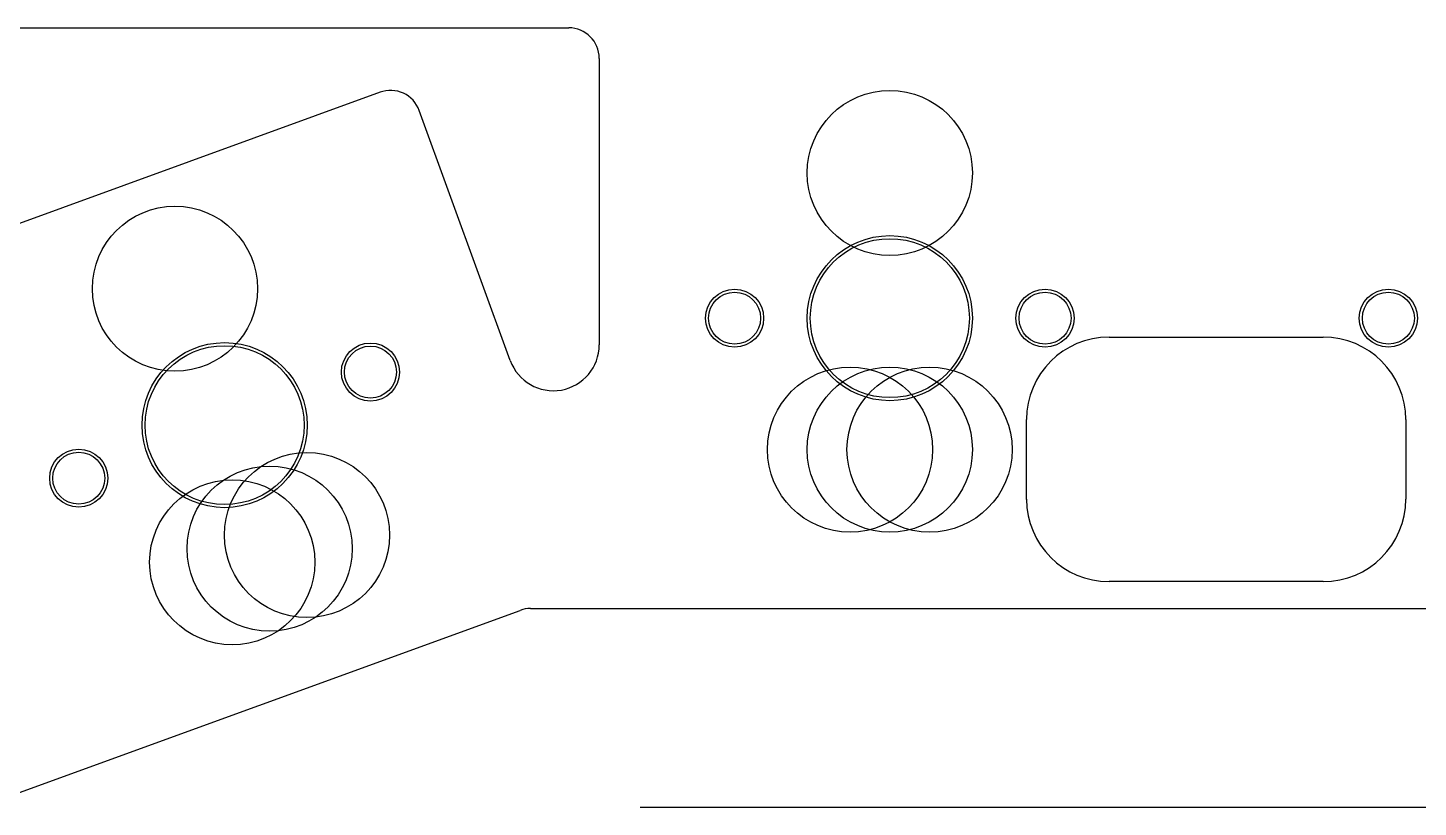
# Model space of a CAD drawing. Extents: x -14 to 315, y -179 to 16.
# Drawn here: x 191.32 to 236.78, y -92 to -66.5 of the extents above; entities that cross this region are included whole.
import ezdxf

# ---------------------------------------------------------------- set-up
doc = ezdxf.new("R2010")
doc.units = 0
doc.layers.add('BLACK', color=7, linetype='CONTINUOUS')

msp = doc.modelspace()

# ---------------------------------------------------------------- linework, layer by layer
at = {"layer": 'BLACK', "linetype": 'CONTINUOUS'}
for p, q in [((156.75, -66.5), (209, -66.5)), ((210, -67.5), (210, -76.873705)), ((202.831208, -68.60819), (154.487401, -86.203938)), ((207.09052, -77.386726), (204.112914, -69.205839)), ((226.67, -76.62), (233.669988, -76.62)), ((223.97, -81.931372), (223.97, -79.32)), ((236.37, -79.32), (236.37, -81.92)), ((233.67, -84.62), (226.67, -84.62)), ((157.182952, -103.842835), (207.413788, -85.560263)), ((207.755814, -85.5), (251.75, -85.5)), ((211.333601, -92), (252.75, -92))]:
    msp.add_line(p, q, dxfattribs=at)
at = {"layer": 'BLACK'}
for centre, radius in [((219.5, -71.25), 2.7), ((196.125404, -75.03646), 2.7), ((219.5, -76), 2.7), ((219.5, -76), 2.6), ((214.425, -76), 0.95), ((214.425, -76), 0.85), ((224.575, -76), 0.95), ((224.575, -76), 0.85), ((235.8, -76), 0.95), ((235.8, -76), 0.85), ((197.75, -79.5), 2.7), ((202.51894, -77.764248), 0.95), ((197.75, -79.5), 2.6), ((202.51894, -77.764248), 0.85), ((218.2, -80.3), 2.7), ((219.5, -80.3), 2.7), ((220.8, -80.3), 2.7), ((192.98106, -81.235752), 0.95), ((192.98106, -81.235752), 0.85), ((200.442287, -83.096052), 2.7), ((199.220687, -83.540678), 2.7), ((197.999086, -83.985304), 2.7)]:
    msp.add_circle(centre, radius, dxfattribs=at)
for centre, radius, start, end in [((209, -67.5), 1, 0, 90), ((203.1733, -69.5477), 0.999853, 19.9929714, 110.0074486), ((226.67, -79.32), 2.7, 90, 180), ((233.67, -79.32), 2.7, 0, 90), ((208.5, -76.8737), 1.5, -159.9993814, -0.000191), ((226.67, -81.92), 2.7, -180, -90), ((233.67, -81.92), 2.7, -90, 0), ((207.7554, -86.4985), 0.998493, 89.9762439, 110.0065601)]:
    msp.add_arc(centre, radius, start, end, dxfattribs=at)

doc.saveas('drawing.dxf')
